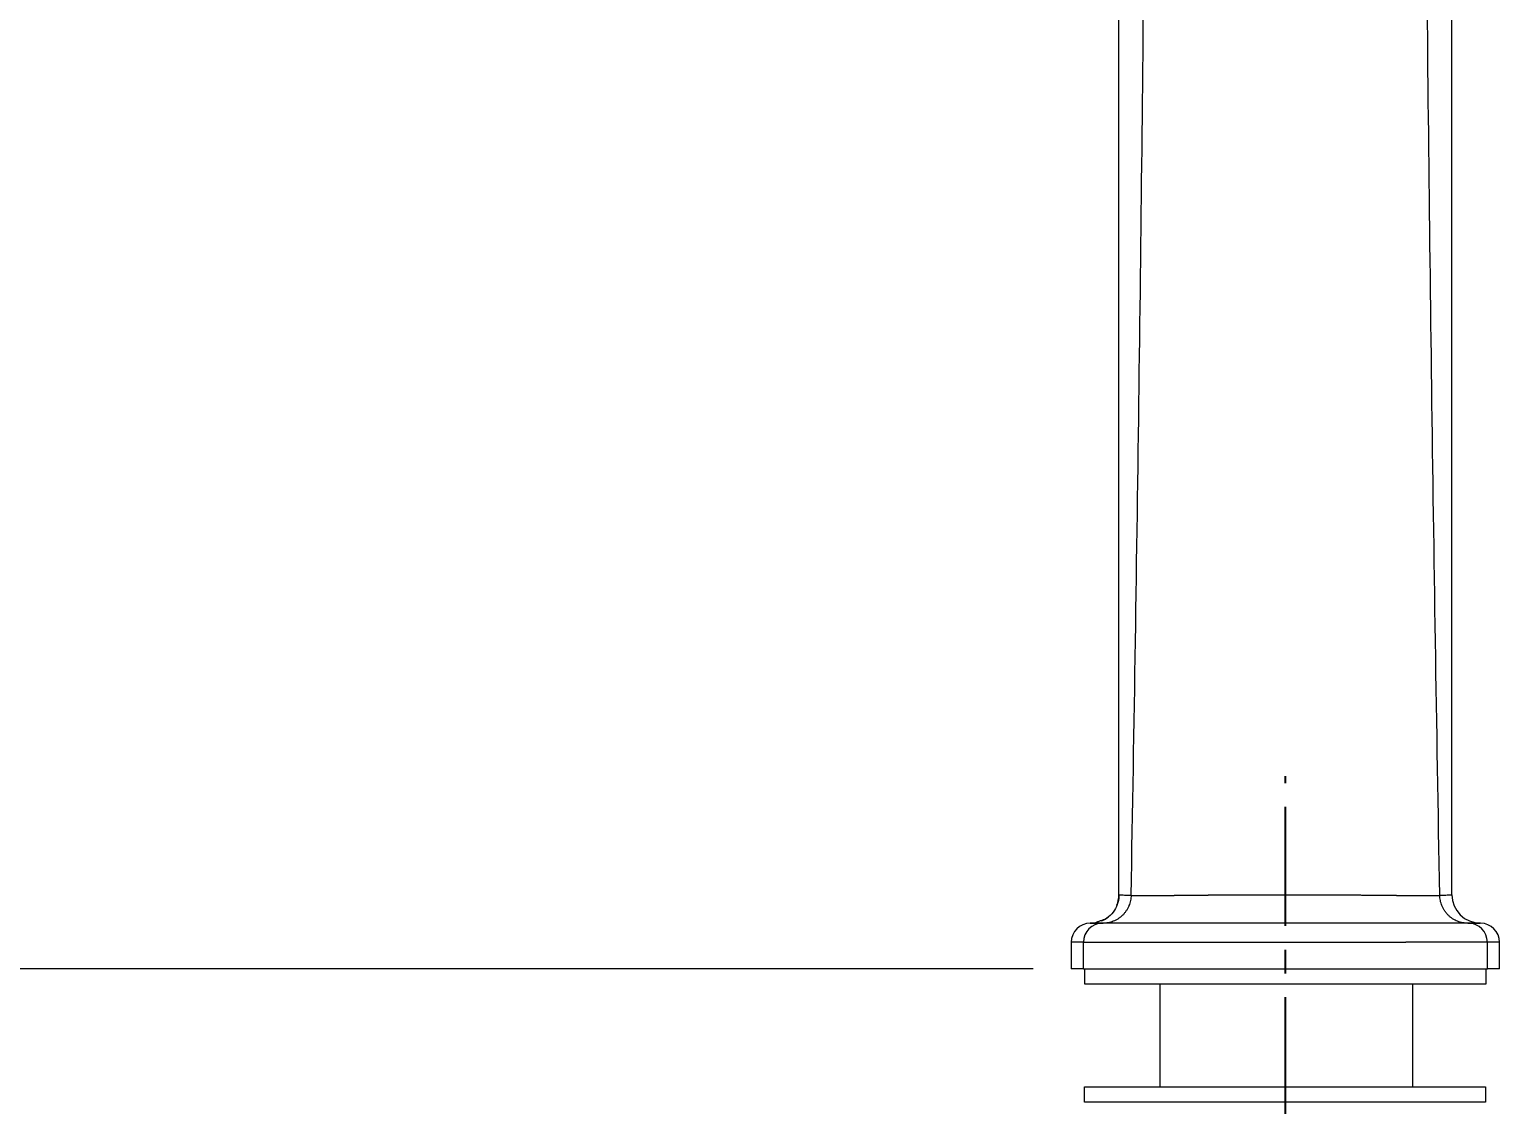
# Model space of a CAD drawing. Extents: x 2752 to 4118, y -1 to 999.
# Drawn here: x 3501.8 to 3656.3, y 385.7 to 498.8 of the extents above; entities that cross this region are included whole.
import ezdxf

# ---------------------------------------------------------------- set-up
doc = ezdxf.new("R2010")
doc.units = 0
doc.header["$LTSCALE"] = 10
doc.header["$MEASUREMENT"] = 0
doc.header["$PDMODE"] = 3
doc.header["$PDSIZE"] = -10
doc.linetypes.add('CENTER', pattern=[2, 1.25, -0.25, 0.25, -0.25])
doc.layers.get('0').update_dxf_attribs({"linetype": 'CONTINUOUS'})
doc.layers.get('DEFPOINTS').update_dxf_attribs({"linetype": 'CONTINUOUS'})
doc.layers.add('1', color=7, linetype='CONTINUOUS')
doc.layers.add('레이어 1', color=7, linetype='CONTINUOUS')
doc.styles.add('Daelim Dimension', font='NanumGothic.ttf')
doc.dimstyles.new('DEFAULT', dxfattribs={"dimscale": 2, "dimtxt": 2, "dimasz": 2, "dimexe": 0, "dimexo": 2, "dimgap": 1, "dimtad": 1, "dimdec": 0, "dimzin": 9, "dimdsep": 46, "dimtxsty": 'Daelim Dimension', "dimcen": 0.5, "dimclrd": 5, "dimclre": 5, "dimclrt": 256, "dimadec": 1, "dimazin": 0, "dimtfac": 1, "dimtdec": 0, "dimtix": 1, "dimtmove": 0, "dimatfit": 3, "dimfxl": 1, "dimtolj": 1, "dimtzin": 1, "dimlwd": 9, "dimlwe": 9, "dimarcsym": 0})

# ---------------------------------------------------------------- blocks, each defined once
blk = doc.blocks.new('*D13')
at = {"color": 5, "lineweight": 9, "ltscale": 0.5, "transparency": 16777216}
for p, q in [((3405.06, 639.87), (3361.32, 639.87)), ((3361.32, 635.87), (3361.32, 404.01)), ((3607.26, 400.01), (3361.32, 400.01))]:
    blk.add_line(p, q, dxfattribs=at)
at = {"color": 5, "ltscale": 0.5, "transparency": 16777216}
for points in [[(3360.66, 635.87), (3361.99, 635.87), (3361.32, 639.87)], [(3360.66, 404.01), (3361.99, 404.01), (3361.32, 400.01)]]:
    blk.add_solid(points, dxfattribs=at)
at = {"layer": 'DEFPOINTS', "color": 0, "ltscale": 0.5, "transparency": 16777216}
for p in [(3409.06, 639.87), (3361.32, 400.01), (3611.26, 400.01)]:
    blk.add_point(p, dxfattribs=at)
at = {"color": 7, "ltscale": 0.5, "transparency": 16777216, "insert": (3353.9, 519.94), "char_height": 10, "attachment_point": 5, "rotation": 90, "style": 'Daelim Dimension'}
blk.add_mtext('\\A1;240', dxfattribs=at)
blk = doc.blocks.new('*D12')
at = {"color": 5, "lineweight": 9, "ltscale": 0.5, "transparency": 16777216}
for p, q in [((3409.06, 635.87), (3409.06, 316.12)), ((3633.76, 368.41), (3633.76, 316.12)), ((3413.06, 316.12), (3629.76, 316.12))]:
    blk.add_line(p, q, dxfattribs=at)
at = {"color": 5, "ltscale": 0.5, "transparency": 16777216}
for points in [[(3413.06, 316.79), (3413.06, 315.46), (3409.06, 316.12)], [(3629.76, 316.79), (3629.76, 315.46), (3633.76, 316.12)]]:
    blk.add_solid(points, dxfattribs=at)
at = {"layer": 'DEFPOINTS', "color": 0, "ltscale": 0.5, "transparency": 16777216}
for p in [(3409.06, 639.87), (3633.76, 372.41), (3633.76, 316.12)]:
    blk.add_point(p, dxfattribs=at)
at = {"color": 7, "ltscale": 0.5, "transparency": 16777216, "insert": (3521.41, 323.57), "char_height": 10, "attachment_point": 5, "style": 'Daelim Dimension'}
blk.add_mtext('\\A1;225', dxfattribs=at)

msp = doc.modelspace()

# ---------------------------------------------------------------- linework, layer by layer
at = {"color": 1, "linetype": 'CENTER', "lineweight": -3}
msp.add_line((3633.76, 324.53), (3633.76, 420.28), dxfattribs=at)
at = {"layer": '1', "color": 7, "linetype": 'Continuous', "lineweight": 18}
for p, q in [((3614.51, 404.81), (3613.26, 404.81)), ((3613.26, 404.81), (3613.26, 404.81)), ((3613.26, 404.81), (3613.27, 404.81)), ((3621.52, 404.81), (3614.51, 404.81)), ((3653.02, 404.81), (3646.01, 404.81)), ((3654.26, 404.81), (3653.02, 404.81)), ((3654.26, 404.81), (3654.26, 404.81)), ((3654.26, 404.81), (3654.26, 404.81)), ((3611.26, 402.81), (3611.26, 400.01)), ((3656.26, 400.01), (3656.26, 402.81)), ((3612.55, 400.01), (3611.26, 400.01)), ((3612.55, 400.01), (3621.11, 400.01)), ((3621.11, 400.01), (3646.41, 400.01)), ((3646.41, 400.01), (3654.98, 400.01)), ((3656.26, 400.01), (3654.98, 400.01))]:
    msp.add_line(p, q, dxfattribs=at)
at = {"layer": '1', "color": 7, "linetype": 'Continuous', "lineweight": 13}
for p, q in [((3612.55, 402.81), (3611.26, 402.81)), ((3612.55, 400.01), (3612.55, 402.81)), ((3612.55, 402.81), (3621.11, 402.81)), ((3621.11, 402.81), (3646.41, 402.81)), ((3654.98, 402.81), (3646.41, 402.81)), ((3656.26, 402.81), (3654.98, 402.81)), ((3654.98, 400.01), (3654.98, 402.81))]:
    msp.add_line(p, q, dxfattribs=at)
at = {"layer": '1', "color": 7, "linetype": 'Continuous', "lineweight": 18}
for centre, radius, start, end in [((3654.26, 407.81), 3, 180, 270), ((3613.26, 402.81), 2, 90, 180), ((3654.26, 402.81), 2, 0, 90)]:
    msp.add_arc(centre, radius, start, end, dxfattribs=at)
for start_param, end_param in [(1.192927, 1.570796), (0.000022, 0.280871), (0.436329, 0.751122)]:
    msp.add_ellipse((3613.26, 407.81), major_axis=(0, -3), ratio=0.999998, start_param=start_param, end_param=end_param, dxfattribs=at)
at = {"layer": '1', "color": 7, "linetype": 'Continuous', "lineweight": 13}
for centre, major_axis, start_param, end_param in [((3614.51, 402.81), (0, -2), 3.141593, 4.712389), ((3653.02, 402.81), (0, 2), 4.712389, 6.283185)]:
    msp.add_ellipse(centre, major_axis=major_axis, ratio=0.979635, start_param=start_param, end_param=end_param, dxfattribs=at)
at = {"layer": '1', "color": 7, "linetype": 'Continuous', "lineweight": 18}
for points, degree in [([(3616.26, 407.81), (3616.26, 525.31)], 1), ([(3651.26, 407.81), (3651.26, 525.31)], 1), ([(3649.98, 407.75), (3650.14, 407.75), (3650.43, 407.77), (3650.78, 407.78), (3651.05, 407.8), (3651.22, 407.81), (3651.26, 407.81), (3651.26, 407.81)], 3), ([(3614.97, 405.29), (3613.8, 404.86)], 1)]:
    msp.add_open_spline(points, degree=degree, dxfattribs=at)
at = {"layer": '1', "color": 7, "linetype": 'Continuous', "lineweight": 13}
for points in [[(3617.55, 407.75), (3618.2, 443.34), (3618.67, 478.94), (3618.97, 514.55)], [(3649.98, 407.75), (3649.33, 443.34), (3648.86, 478.94), (3648.55, 514.55)]]:
    msp.add_open_spline(points, degree=3, dxfattribs=at)
at = {"layer": '1', "color": 7, "linetype": 'Continuous', "lineweight": 18}
for points, knots in [([(3616.28, 407.84), (3616.28, 407.55), (3616.21, 406.97), (3615.83, 406.14), (3615.2, 405.44), (3614.67, 405.13), (3614.38, 405.02)], [0, 0, 0, 0, 0.233253, 0.484791, 0.744461, 1, 1, 1, 1]), ([(3616.28, 407.81), (3616.29, 407.81), (3616.32, 407.81), (3616.41, 407.8), (3616.6, 407.79), (3616.86, 407.78), (3617.17, 407.76), (3617.42, 407.75), (3617.55, 407.75)], [0, 0, 0, 0, 0.058403, 0.246722, 0.435042, 0.623361, 0.811681, 1, 1, 1, 1]), ([(3613.29, 404.81), (3613.29, 404.81), (3613.33, 404.81), (3613.42, 404.81), (3613.62, 404.81), (3613.89, 404.81), (3614.22, 404.81), (3614.48, 404.81), (3614.62, 404.81)], [0, 0, 0, 0, 0.046893, 0.237515, 0.428136, 0.618757, 0.809379, 1, 1, 1, 1]), ([(3652.91, 404.81), (3652.83, 404.81), (3652.74, 404.82), (3652.58, 404.83), (3652.5, 404.84), (3652.43, 404.85)], [0, 0, 0, 0, 0.542005, 0.542005, 1, 1, 1, 1]), ([(3652.91, 404.81), (3653.07, 404.81), (3653.36, 404.81), (3653.73, 404.81), (3654.01, 404.81), (3654.15, 404.81), (3654.2, 404.81), (3654.2, 404.81)], [0, 0, 0, 0, 0.239235, 0.478469, 0.717704, 0.956939, 1, 1, 1, 1])]:
    msp.add_open_spline(points, degree=3, knots=knots, dxfattribs=at)
at = {"layer": '1', "color": 7, "linetype": 'Continuous', "lineweight": 13}
for points, knots in [([(3622.22, 407.75), (3622.26, 407.75), (3622.34, 407.75), (3622.45, 407.75), (3622.56, 407.75), (3622.67, 407.75), (3622.78, 407.75), (3622.89, 407.75), (3622.99, 407.75), (3623.1, 407.75), (3623.21, 407.76), (3623.32, 407.76), (3623.42, 407.76), (3623.53, 407.76), (3623.64, 407.76), (3623.74, 407.76), (3623.85, 407.76), (3623.95, 407.76), (3624.05, 407.76), (3624.16, 407.76), (3624.26, 407.76), (3624.36, 407.76), (3624.46, 407.77), (3624.56, 407.77), (3624.66, 407.77), (3624.76, 407.77), (3624.86, 407.77), (3624.96, 407.77), (3625.06, 407.77), (3625.16, 407.77), (3625.26, 407.77), (3625.35, 407.77), (3625.45, 407.77), (3625.55, 407.77), (3625.64, 407.78), (3625.74, 407.78), (3625.83, 407.78), (3625.92, 407.78), (3626.02, 407.78), (3626.11, 407.78), (3626.2, 407.78), (3626.29, 407.78), (3626.39, 407.78), (3626.48, 407.78), (3626.57, 407.78), (3626.66, 407.78), (3626.74, 407.78), (3626.83, 407.78), (3626.92, 407.78), (3627.01, 407.79), (3627.1, 407.79), (3627.18, 407.79), (3627.27, 407.79), (3627.35, 407.79), (3627.44, 407.79), (3627.52, 407.79), (3627.61, 407.79), (3627.69, 407.79), (3627.77, 407.79), (3627.85, 407.79), (3627.93, 407.79), (3628.02, 407.79), (3628.1, 407.79), (3628.18, 407.79), (3628.26, 407.79), (3628.33, 407.79), (3628.41, 407.79), (3628.49, 407.8), (3628.57, 407.8), (3628.64, 407.8), (3628.72, 407.8), (3628.8, 407.8), (3628.87, 407.8), (3628.95, 407.8), (3629.02, 407.8), (3629.09, 407.8), (3629.17, 407.8), (3629.24, 407.8), (3629.31, 407.8), (3629.38, 407.8), (3629.45, 407.8), (3629.52, 407.8), (3629.59, 407.8), (3629.66, 407.8), (3629.73, 407.8), (3629.8, 407.8), (3630.18, 407.8), (3630.88, 407.81), (3631.88, 407.81), (3632.84, 407.81), (3633.52, 407.81), (3633.92, 407.81), (3634.05, 407.81), (3634.18, 407.81), (3634.31, 407.81), (3634.44, 407.81), (3634.58, 407.81), (3634.72, 407.81), (3634.85, 407.81), (3634.99, 407.81), (3635.13, 407.81), (3635.28, 407.81), (3635.42, 407.81), (3635.57, 407.81), (3635.71, 407.81), (3635.86, 407.81), (3636.01, 407.81), (3636.16, 407.81), (3636.31, 407.81), (3636.47, 407.81), (3636.62, 407.81), (3636.78, 407.81), (3636.94, 407.8), (3637.1, 407.8), (3637.26, 407.8), (3637.42, 407.8), (3637.59, 407.8), (3637.75, 407.8), (3637.92, 407.8), (3638.09, 407.8), (3638.26, 407.8), (3638.43, 407.8), (3638.6, 407.8), (3638.78, 407.8), (3638.95, 407.79), (3639.13, 407.79), (3639.31, 407.79), (3639.49, 407.79), (3639.67, 407.79), (3639.85, 407.79), (3640.04, 407.79), (3640.22, 407.79), (3640.41, 407.79), (3640.6, 407.78), (3640.79, 407.78), (3640.98, 407.78), (3641.17, 407.78), (3641.36, 407.78), (3641.56, 407.78), (3641.76, 407.78), (3641.95, 407.77), (3642.15, 407.77), (3642.35, 407.77), (3642.56, 407.77), (3642.76, 407.77), (3642.96, 407.77), (3643.17, 407.76), (3643.38, 407.76), (3643.59, 407.76), (3643.8, 407.76), (3644.01, 407.76), (3644.22, 407.76), (3644.44, 407.75), (3644.65, 407.75), (3644.87, 407.75), (3645.09, 407.75), (3645.23, 407.75), (3645.3, 407.75)], [0, 0, 0, 0, 0.004914, 0.009803, 0.014669, 0.019511, 0.024329, 0.029122, 0.033892, 0.038638, 0.043359, 0.048057, 0.052731, 0.05738, 0.062006, 0.066608, 0.071186, 0.07574, 0.08027, 0.084775, 0.089257, 0.093715, 0.098149, 0.10256, 0.106946, 0.111308, 0.115646, 0.119961, 0.124251, 0.128517, 0.13276, 0.136979, 0.141174, 0.145344, 0.149491, 0.153614, 0.157714, 0.161789, 0.16584, 0.169868, 0.173871, 0.177851, 0.181807, 0.185739, 0.189647, 0.193531, 0.197392, 0.201228, 0.205041, 0.20883, 0.212595, 0.216336, 0.220054, 0.223747, 0.227417, 0.231063, 0.234685, 0.238283, 0.241858, 0.245408, 0.248935, 0.252438, 0.255917, 0.259373, 0.262805, 0.266212, 0.269597, 0.272957, 0.276293, 0.279606, 0.282895, 0.28616, 0.289402, 0.29262, 0.295814, 0.298984, 0.30213, 0.305253, 0.308352, 0.311427, 0.314479, 0.317506, 0.32051, 0.323491, 0.326447, 0.32938, 0.332289, 0.376451, 0.419314, 0.460883, 0.501161, 0.506648, 0.512197, 0.517811, 0.523487, 0.529227, 0.535031, 0.540898, 0.546828, 0.552822, 0.558879, 0.564999, 0.571183, 0.577431, 0.583742, 0.590117, 0.596555, 0.603057, 0.609622, 0.616251, 0.622944, 0.6297, 0.63652, 0.643404, 0.650351, 0.657362, 0.664437, 0.671576, 0.678778, 0.686044, 0.693374, 0.700769, 0.708226, 0.715748, 0.723334, 0.730984, 0.738698, 0.746476, 0.754318, 0.762224, 0.770194, 0.778228, 0.786326, 0.794489, 0.802716, 0.811007, 0.819362, 0.827782, 0.836266, 0.844814, 0.853426, 0.862103, 0.870845, 0.879651, 0.888521, 0.897456, 0.906455, 0.915519, 0.924647, 0.93384, 0.943098, 0.95242, 0.961807, 0.971258, 0.980774, 0.990355, 1, 1, 1, 1]), ([(3617.55, 407.75), (3617.54, 407.66), (3617.54, 407.57), (3617.52, 407.39), (3617.5, 407.3), (3617.47, 407.12), (3617.45, 407.03), (3617.39, 406.84), (3617.36, 406.75), (3617.29, 406.57), (3617.24, 406.48), (3617.15, 406.3), (3617.1, 406.22), (3616.99, 406.05), (3616.93, 405.97), (3616.8, 405.81), (3616.74, 405.74), (3616.59, 405.6), (3616.52, 405.53), (3616.36, 405.4), (3616.28, 405.34), (3616.12, 405.23), (3616.03, 405.18), (3615.86, 405.09), (3615.77, 405.05), (3615.59, 404.98), (3615.5, 404.95), (3615.32, 404.9), (3615.23, 404.88), (3615.05, 404.84), (3614.96, 404.83), (3614.79, 404.82), (3614.7, 404.81), (3614.62, 404.81)], [0, 0, 0, 0, 0.0625, 0.0625, 0.125, 0.125, 0.1875, 0.1875, 0.25, 0.25, 0.3125, 0.3125, 0.375, 0.375, 0.4375, 0.4375, 0.5, 0.5, 0.5625, 0.5625, 0.625, 0.625, 0.6875, 0.6875, 0.75, 0.75, 0.8125, 0.8125, 0.875, 0.875, 0.9375, 0.9375, 1, 1, 1, 1]), ([(3617.55, 407.75), (3617.55, 407.75), (3617.55, 407.75), (3617.56, 407.75), (3617.57, 407.74), (3617.58, 407.74), (3617.59, 407.74), (3617.6, 407.74), (3617.61, 407.74), (3617.62, 407.74), (3617.63, 407.74), (3617.64, 407.74), (3617.65, 407.74), (3617.66, 407.74), (3617.67, 407.74), (3617.68, 407.74), (3617.7, 407.74), (3617.71, 407.74), (3617.72, 407.74), (3617.73, 407.74), (3617.74, 407.74), (3617.76, 407.74), (3617.77, 407.74), (3617.78, 407.73), (3617.79, 407.73), (3617.81, 407.73), (3617.82, 407.73), (3617.84, 407.73), (3617.85, 407.73), (3617.86, 407.73), (3617.88, 407.73), (3617.89, 407.73), (3617.91, 407.73), (3617.92, 407.73), (3617.94, 407.73), (3617.95, 407.73), (3617.97, 407.73), (3617.98, 407.73), (3618, 407.73), (3618.02, 407.73), (3618.03, 407.73), (3618.05, 407.73), (3618.06, 407.73), (3618.08, 407.73), (3618.1, 407.73), (3618.11, 407.73), (3618.13, 407.73), (3618.15, 407.73), (3618.17, 407.73), (3618.18, 407.72), (3618.2, 407.72), (3618.22, 407.72), (3618.24, 407.72), (3618.26, 407.72), (3618.28, 407.72), (3618.29, 407.72), (3618.31, 407.72), (3618.33, 407.72), (3618.35, 407.72), (3618.37, 407.72), (3618.39, 407.72), (3618.41, 407.72), (3618.43, 407.72), (3618.45, 407.72), (3618.47, 407.72), (3618.49, 407.72), (3618.51, 407.72), (3618.53, 407.72), (3618.55, 407.72), (3618.57, 407.72), (3618.59, 407.72), (3618.61, 407.72), (3618.63, 407.72), (3618.65, 407.72), (3618.68, 407.72), (3618.7, 407.72), (3618.72, 407.72), (3618.74, 407.72), (3618.76, 407.72), (3618.79, 407.72), (3618.81, 407.72), (3618.83, 407.72), (3618.85, 407.72), (3618.87, 407.72), (3618.9, 407.72), (3618.92, 407.72), (3618.94, 407.72), (3618.97, 407.72), (3618.99, 407.72), (3619.01, 407.72), (3619.04, 407.72), (3619.06, 407.72), (3619.08, 407.72), (3619.11, 407.72), (3619.13, 407.72), (3619.15, 407.72), (3619.18, 407.72), (3619.21, 407.72), (3619.25, 407.72), (3619.29, 407.72), (3619.34, 407.72), (3619.38, 407.72), (3619.43, 407.72), (3619.47, 407.72), (3619.52, 407.72), (3619.57, 407.72), (3619.62, 407.72), (3619.67, 407.72), (3619.72, 407.72), (3619.77, 407.72), (3619.82, 407.72), (3619.87, 407.72), (3619.92, 407.72), (3619.97, 407.72), (3620.02, 407.72), (3620.08, 407.72), (3620.13, 407.72), (3620.19, 407.72), (3620.24, 407.72), (3620.3, 407.72), (3620.35, 407.72), (3620.41, 407.72), (3620.46, 407.72), (3620.52, 407.72), (3620.58, 407.73), (3620.64, 407.73), (3620.69, 407.73), (3620.75, 407.73), (3620.81, 407.73), (3620.87, 407.73), (3620.93, 407.73), (3620.99, 407.73), (3621.06, 407.73), (3621.12, 407.73), (3621.18, 407.73), (3621.24, 407.73), (3621.3, 407.73), (3621.37, 407.73), (3621.43, 407.73), (3621.49, 407.74), (3621.56, 407.74), (3621.62, 407.74), (3621.69, 407.74), (3621.75, 407.74), (3621.82, 407.74), (3621.89, 407.74), (3621.95, 407.74), (3622.02, 407.74), (3622.09, 407.74), (3622.16, 407.75), (3622.2, 407.75), (3622.22, 407.75)], [0, 0, 0, 0, 0.00551, 0.011013, 0.01651, 0.022001, 0.027486, 0.032965, 0.038437, 0.043903, 0.049363, 0.054817, 0.060264, 0.065705, 0.071141, 0.07657, 0.081992, 0.087409, 0.092819, 0.098223, 0.103621, 0.109013, 0.114399, 0.119778, 0.125151, 0.130518, 0.135879, 0.141233, 0.146581, 0.151923, 0.157259, 0.162588, 0.167911, 0.173228, 0.178538, 0.183842, 0.18914, 0.194432, 0.199717, 0.204995, 0.210268, 0.215534, 0.220793, 0.226046, 0.231293, 0.236533, 0.241767, 0.246994, 0.252215, 0.257429, 0.262637, 0.267838, 0.273033, 0.278221, 0.283402, 0.288577, 0.293746, 0.298908, 0.304063, 0.309211, 0.314353, 0.319489, 0.324618, 0.32974, 0.334855, 0.339964, 0.345066, 0.350161, 0.35525, 0.360332, 0.365407, 0.370475, 0.375537, 0.380592, 0.38564, 0.390682, 0.395716, 0.400744, 0.405766, 0.41078, 0.415788, 0.420789, 0.425783, 0.43077, 0.435751, 0.440725, 0.445692, 0.450652, 0.455606, 0.460553, 0.465493, 0.470426, 0.475353, 0.480273, 0.485186, 0.490092, 0.494992, 0.499884, 0.508756, 0.51765, 0.526565, 0.535503, 0.544463, 0.553446, 0.56245, 0.571477, 0.580526, 0.589597, 0.59869, 0.607806, 0.616943, 0.626103, 0.635285, 0.644489, 0.653715, 0.662963, 0.672233, 0.681525, 0.690839, 0.700174, 0.709531, 0.71891, 0.72831, 0.737732, 0.747175, 0.75664, 0.766125, 0.775632, 0.785161, 0.79471, 0.80428, 0.813871, 0.823483, 0.833115, 0.842768, 0.852442, 0.862137, 0.871851, 0.881587, 0.891343, 0.901119, 0.910915, 0.920732, 0.93057, 0.940427, 0.950305, 0.960203, 0.970122, 0.980061, 0.99002, 1, 1, 1, 1]), ([(3645.3, 407.75), (3645.32, 407.75), (3645.34, 407.75), (3645.38, 407.75), (3645.42, 407.74), (3645.45, 407.74), (3645.49, 407.74), (3645.53, 407.74), (3645.57, 407.74), (3645.6, 407.74), (3645.64, 407.74), (3645.68, 407.74), (3645.71, 407.74), (3645.75, 407.74), (3645.78, 407.74), (3645.82, 407.74), (3645.86, 407.74), (3645.89, 407.74), (3645.93, 407.74), (3645.96, 407.74), (3646, 407.74), (3646.04, 407.74), (3646.07, 407.74), (3646.11, 407.73), (3646.14, 407.73), (3646.18, 407.73), (3646.21, 407.73), (3646.25, 407.73), (3646.28, 407.73), (3646.32, 407.73), (3646.35, 407.73), (3646.38, 407.73), (3646.42, 407.73), (3646.45, 407.73), (3646.49, 407.73), (3646.52, 407.73), (3646.55, 407.73), (3646.59, 407.73), (3646.62, 407.73), (3646.65, 407.73), (3646.69, 407.73), (3646.72, 407.73), (3646.75, 407.73), (3646.78, 407.73), (3646.82, 407.73), (3646.85, 407.73), (3646.88, 407.73), (3646.91, 407.73), (3646.95, 407.73), (3646.98, 407.72), (3647.01, 407.72), (3647.04, 407.72), (3647.07, 407.72), (3647.1, 407.72), (3647.14, 407.72), (3647.17, 407.72), (3647.2, 407.72), (3647.23, 407.72), (3647.26, 407.72), (3647.29, 407.72), (3647.32, 407.72), (3647.35, 407.72), (3647.38, 407.72), (3647.41, 407.72), (3647.44, 407.72), (3647.47, 407.72), (3647.5, 407.72), (3647.53, 407.72), (3647.55, 407.72), (3647.58, 407.72), (3647.61, 407.72), (3647.64, 407.72), (3647.67, 407.72), (3647.7, 407.72), (3647.73, 407.72), (3647.75, 407.72), (3647.78, 407.72), (3647.81, 407.72), (3647.84, 407.72), (3647.86, 407.72), (3647.89, 407.72), (3647.92, 407.72), (3647.94, 407.72), (3647.97, 407.72), (3648, 407.72), (3648.02, 407.72), (3648.05, 407.72), (3648.08, 407.72), (3648.1, 407.72), (3648.13, 407.72), (3648.15, 407.72), (3648.18, 407.72), (3648.2, 407.72), (3648.23, 407.72), (3648.25, 407.72), (3648.28, 407.72), (3648.3, 407.72), (3648.33, 407.72), (3648.37, 407.72), (3648.41, 407.72), (3648.46, 407.72), (3648.5, 407.72), (3648.54, 407.72), (3648.58, 407.72), (3648.62, 407.72), (3648.66, 407.72), (3648.7, 407.72), (3648.74, 407.72), (3648.78, 407.72), (3648.82, 407.72), (3648.86, 407.72), (3648.9, 407.72), (3648.94, 407.72), (3648.98, 407.72), (3649.01, 407.72), (3649.05, 407.72), (3649.09, 407.72), (3649.12, 407.72), (3649.16, 407.72), (3649.19, 407.72), (3649.23, 407.72), (3649.26, 407.72), (3649.29, 407.72), (3649.33, 407.72), (3649.36, 407.73), (3649.39, 407.73), (3649.42, 407.73), (3649.45, 407.73), (3649.48, 407.73), (3649.51, 407.73), (3649.54, 407.73), (3649.57, 407.73), (3649.6, 407.73), (3649.62, 407.73), (3649.65, 407.73), (3649.68, 407.73), (3649.7, 407.73), (3649.73, 407.73), (3649.75, 407.73), (3649.77, 407.74), (3649.8, 407.74), (3649.82, 407.74), (3649.84, 407.74), (3649.86, 407.74), (3649.88, 407.74), (3649.9, 407.74), (3649.92, 407.74), (3649.93, 407.74), (3649.95, 407.74), (3649.97, 407.75), (3649.98, 407.75), (3649.98, 407.75)], [0, 0, 0, 0, 0.00551, 0.011013, 0.01651, 0.022001, 0.027486, 0.032965, 0.038437, 0.043903, 0.049363, 0.054817, 0.060264, 0.065705, 0.071141, 0.07657, 0.081992, 0.087409, 0.092819, 0.098223, 0.103621, 0.109013, 0.114399, 0.119778, 0.125151, 0.130518, 0.135879, 0.141233, 0.146581, 0.151923, 0.157259, 0.162588, 0.167911, 0.173228, 0.178538, 0.183842, 0.18914, 0.194432, 0.199717, 0.204995, 0.210268, 0.215534, 0.220793, 0.226046, 0.231293, 0.236533, 0.241767, 0.246994, 0.252215, 0.257429, 0.262637, 0.267838, 0.273033, 0.278221, 0.283402, 0.288577, 0.293746, 0.298908, 0.304063, 0.309211, 0.314353, 0.319489, 0.324618, 0.32974, 0.334855, 0.339964, 0.345066, 0.350161, 0.35525, 0.360332, 0.365407, 0.370475, 0.375537, 0.380592, 0.38564, 0.390682, 0.395716, 0.400744, 0.405766, 0.41078, 0.415788, 0.420789, 0.425783, 0.43077, 0.435751, 0.440725, 0.445692, 0.450652, 0.455606, 0.460553, 0.465493, 0.470426, 0.475353, 0.480273, 0.485186, 0.490092, 0.494992, 0.499884, 0.508756, 0.51765, 0.526565, 0.535503, 0.544463, 0.553446, 0.56245, 0.571477, 0.580526, 0.589597, 0.59869, 0.607806, 0.616943, 0.626103, 0.635285, 0.644489, 0.653715, 0.662963, 0.672233, 0.681525, 0.690839, 0.700174, 0.709531, 0.71891, 0.72831, 0.737732, 0.747175, 0.75664, 0.766126, 0.775632, 0.785161, 0.79471, 0.80428, 0.813871, 0.823483, 0.833115, 0.842768, 0.852442, 0.862137, 0.871851, 0.881587, 0.891343, 0.901119, 0.910915, 0.920732, 0.93057, 0.940427, 0.950305, 0.960203, 0.970122, 0.980061, 0.99002, 1, 1, 1, 1]), ([(3652.43, 404.85), (3652.41, 404.86), (3652.4, 404.86), (3652.3, 404.88), (3652.2, 404.9), (3652.03, 404.95), (3651.94, 404.98), (3651.76, 405.05), (3651.67, 405.09), (3651.5, 405.18), (3651.41, 405.23), (3651.24, 405.34), (3651.16, 405.4), (3651.01, 405.53), (3650.93, 405.6), (3650.79, 405.74), (3650.72, 405.81), (3650.6, 405.97), (3650.54, 406.05), (3650.43, 406.22), (3650.38, 406.3), (3650.28, 406.48), (3650.24, 406.57), (3650.17, 406.75), (3650.14, 406.84), (3650.08, 407.03), (3650.06, 407.12), (3650.02, 407.3), (3650.01, 407.39), (3649.99, 407.57), (3649.98, 407.66), (3649.98, 407.75)], [0, 0, 0, 0, 0.01095, 0.01095, 0.081597, 0.081597, 0.152243, 0.152243, 0.22289, 0.22289, 0.293536, 0.293536, 0.364182, 0.364182, 0.434829, 0.434829, 0.505475, 0.505475, 0.576122, 0.576122, 0.646768, 0.646768, 0.717414, 0.717414, 0.788061, 0.788061, 0.858707, 0.858707, 0.929354, 0.929354, 1, 1, 1, 1])]:
    msp.add_open_spline(points, degree=3, knots=knots, dxfattribs=at)
at = {"layer": '1', "color": 7, "linetype": 'Continuous', "lineweight": 18}
for points, weights in [([(3633.74, 404.81), (3627.57, 404.81), (3621.52, 404.81)], [1, 0.994914717029, 1]), ([(3646.01, 404.81), (3639.94, 404.81), (3633.74, 404.81)], [1, 0.994876503357, 1])]:
    msp.add_rational_spline(points, weights, degree=2, dxfattribs=at)
at = {"layer": '1', "color": 7, "linetype": 'Continuous', "lineweight": 13}
msp.add_rational_spline([(3652.91, 404.81), (3652.75, 404.81), (3652.59, 404.83), (3652.43, 404.85)], [1.16114183346, 1.13607053931, 1.11392478803, 1.09470457963], degree=3, dxfattribs=at)
at = {"layer": '레이어 1', "color": 7, "lineweight": 18}
for points in [[(3654.83, 398.42), (3612.7, 398.42), (3612.7, 400.01), (3654.83, 400.01), (3654.83, 398.42)], [(3620.59, 387.6), (3620.59, 398.42)], [(3647.14, 387.6), (3647.14, 398.42)], [(3654.78, 386.01), (3612.66, 386.01), (3612.66, 387.6), (3654.78, 387.6), (3654.78, 386.01)]]:
    msp.add_lwpolyline(points, dxfattribs=at)

# ---------------------------------------------------------------- dimensions: what is measured, and where the dimension line sits
at = {"color": 5, "ltscale": 0.5}
dim = msp.add_linear_dim(base=(3361.32, 400.01), p1=(3409.06, 639.87), p2=(3611.26, 400.01), angle=90, dimstyle='DEFAULT', override={"dimtxt": 5, "dimclrt": 7}, dxfattribs=at)
dim.commit()
dim.dimension.update_dxf_attribs({"geometry": '*D13', "text_midpoint": (3353.9, 519.94)})
dim = msp.add_linear_dim(base=(3633.76, 316.12), p1=(3409.06, 639.87), p2=(3633.76, 372.41), dimstyle='DEFAULT', override={"dimtxt": 5, "dimclrt": 7}, dxfattribs=at)
dim.commit()
dim.dimension.update_dxf_attribs({"geometry": '*D12', "text_midpoint": (3521.41, 323.57)})

doc.saveas('drawing.dxf')
